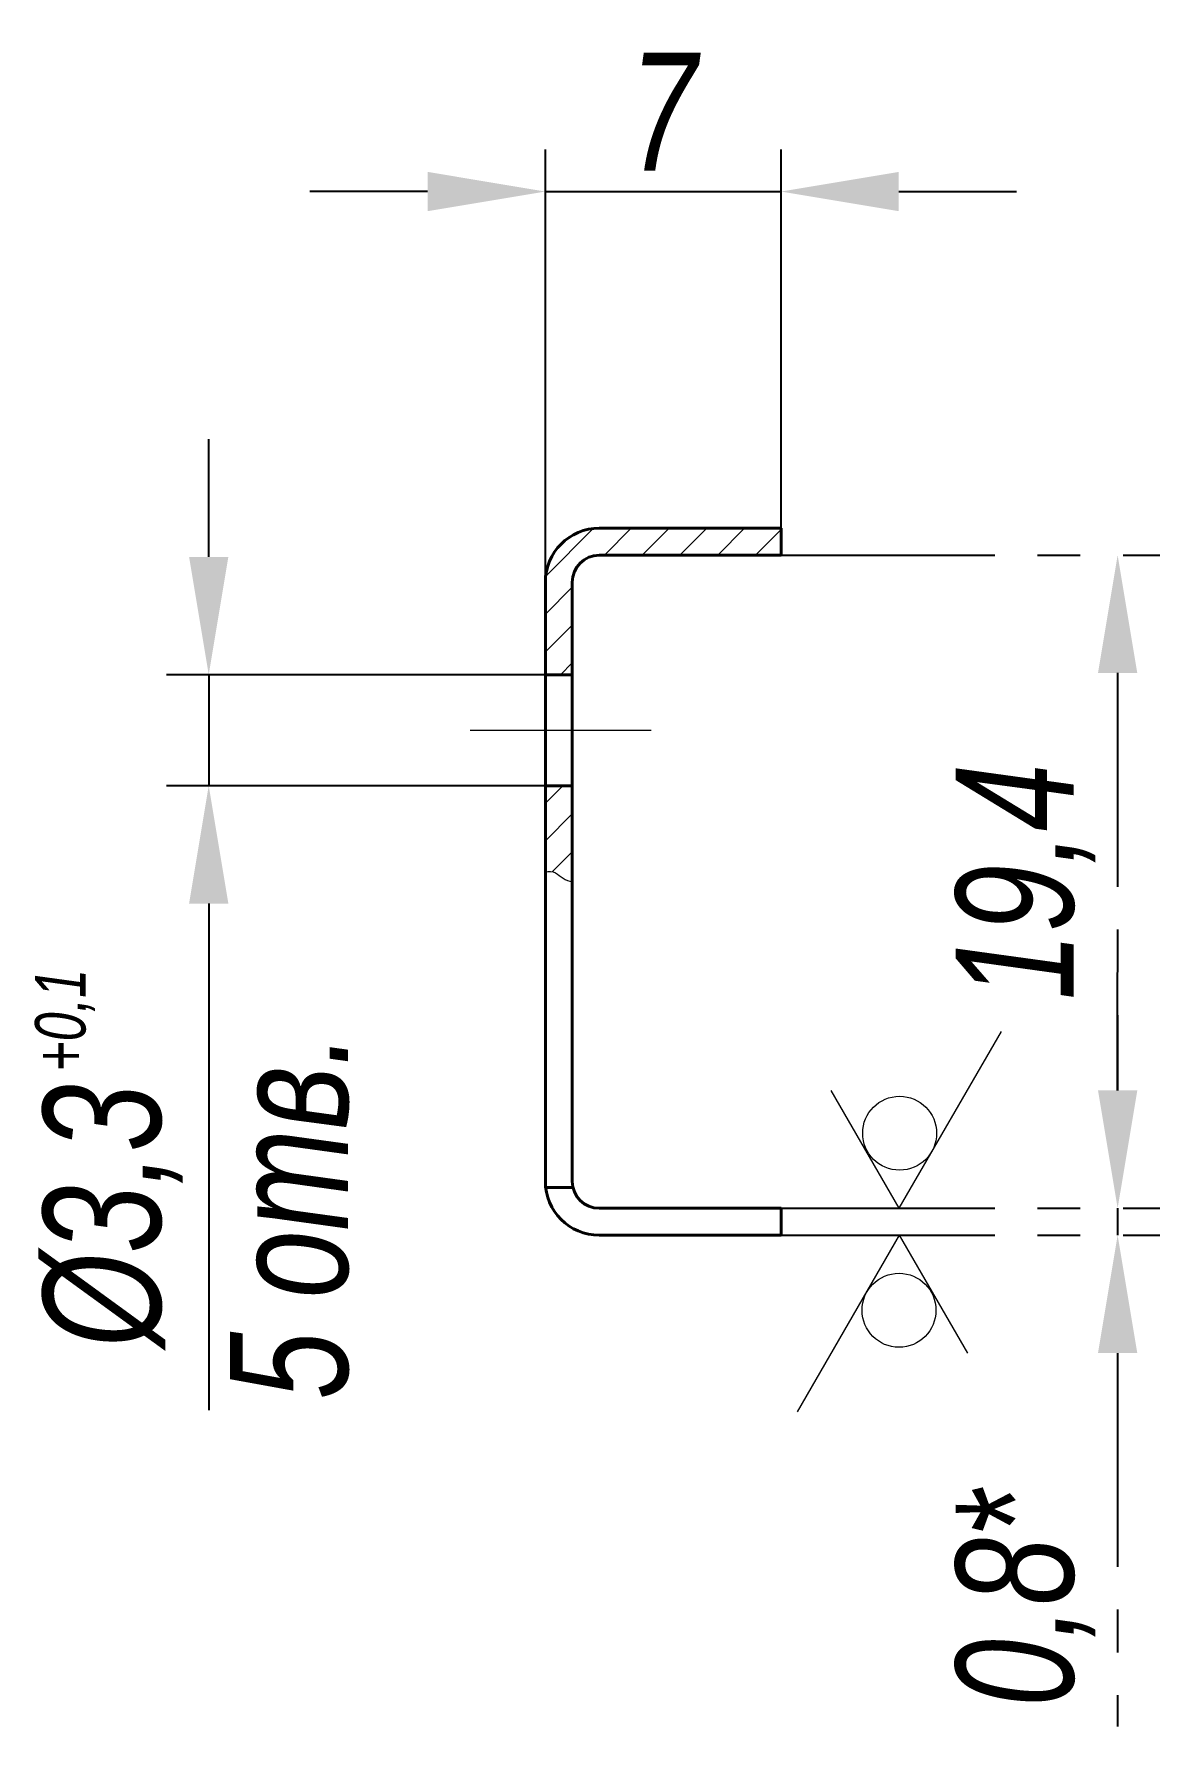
# Model space of a CAD drawing. Header units: millimetres. Extents: x 12064 to 35004, y -6103 to -2658.
# Drawn here: x 30882.3 to 30915.8, y -2988.1 to -2937.2 of the extents above; entities that cross this region are included whole.
import ezdxf

# ---------------------------------------------------------------- set-up
doc = ezdxf.new("R2010")
doc.units = ezdxf.units.MM
doc.linetypes.add('LT_03', pattern=[20.32, 12.7, -2.54, 2.54, -2.54])
for name, color, linetype, lineweight in [('Layer_02', 1, 'Continuous', 13), ('Layer_04', 7, 'Continuous', 40), ('Layer_09', 1, 'Continuous', 15), ('Layer_10', 6, 'Continuous', 15), ('Layer_11', 1, 'LT_03', 15)]:
    doc.layers.add(name, color=color, linetype=linetype, lineweight=lineweight)
doc.styles.add('Style_01', font='ARIALNI.TTF', dxfattribs={"width": 0.9, "height": 3.5})
doc.dimstyles.new('DimStyle_01', dxfattribs={"dimtxt": 3.5, "dimasz": 3.5, "dimexe": 1.25, "dimexo": 0, "dimtad": 1, "dimdec": 1, "dimtxsty": 'Style_01', "dimcen": 2.5, "dimazin": 3, "dimtfac": 1, "dimtdec": 1, "dimtmove": 0, "dimatfit": 3})

# ---------------------------------------------------------------- blocks, each defined once
blk = doc.blocks.new('*D2592')
at = {"layer": 'Defpoints', "color": 0, "ltscale": 0.5}
for p in [(30904.5, -2941.856), (30904.5, -2952.656), (30897.502, -2953.39)]:
    blk.add_point(p, dxfattribs=at)
at = {"layer": 'Layer_09', "color": 0, "lineweight": -2, "ltscale": 0.5}
for p, q in [((30897.502, -2953.39), (30897.502, -2940.606)), ((30904.5, -2952.656), (30904.5, -2940.606)), ((30894.002, -2941.856), (30890.502, -2941.856)), ((30897.502, -2941.856), (30904.5, -2941.856)), ((30908, -2941.856), (30911.5, -2941.856))]:
    blk.add_line(p, q, dxfattribs=at)
at = {"layer": 'Layer_09', "color": 0, "ltscale": 0.5}
for points in [[(30894.002, -2941.272), (30894.002, -2942.439), (30897.502, -2941.856)], [(30908, -2941.272), (30908, -2942.439), (30904.5, -2941.856)]]:
    blk.add_solid(points, dxfattribs=at)
at = {"layer": 'Layer_09', "color": 0, "ltscale": 0.5, "insert": (30901.001, -2939.481), "char_height": 3.5, "attachment_point": 5, "style": 'Style_01'}
blk.add_mtext('7', dxfattribs=at)
blk = doc.blocks.new('*D2598')
at = {"layer": 'Defpoints', "color": 0, "ltscale": 0.5}
for p in [(30904.5, -2952.656), (30904.5, -2972.056), (30914.5, -2972.056)]:
    blk.add_point(p, dxfattribs=at)
at = {"layer": 'Layer_11', "color": 0, "lineweight": -2, "ltscale": 0.5}
for p, q in [((30904.5, -2952.656), (30915.75, -2952.656)), ((30914.5, -2956.156), (30914.5, -2968.556)), ((30904.5, -2972.056), (30915.75, -2972.056))]:
    blk.add_line(p, q, dxfattribs=at)
at = {"layer": 'Layer_11', "color": 0, "ltscale": 0.5}
for points in [[(30913.917, -2956.156), (30915.084, -2956.156), (30914.5, -2952.656)], [(30913.917, -2968.556), (30915.084, -2968.556), (30914.5, -2972.056)]]:
    blk.add_solid(points, dxfattribs=at)
at = {"layer": 'Layer_11', "color": 0, "ltscale": 0.5, "insert": (30911.765, -2962.356), "char_height": 3.5, "attachment_point": 5, "rotation": 90, "style": 'Style_01'}
blk.add_mtext('19,4', dxfattribs=at)
blk = doc.blocks.new('*D2599')
at = {"layer": 'Defpoints', "color": 0, "ltscale": 0.5}
for p in [(30904.5, -2972.056), (30904.5, -2972.856), (30914.5, -2972.856)]:
    blk.add_point(p, dxfattribs=at)
at = {"layer": 'Layer_11', "color": 0, "lineweight": -2, "ltscale": 0.5}
for p, q in [((30914.5, -2968.556), (30914.5, -2965.056)), ((30904.5, -2972.056), (30915.75, -2972.056)), ((30914.5, -2972.056), (30914.5, -2972.856)), ((30904.5, -2972.856), (30915.75, -2972.856)), ((30914.5, -2976.356), (30914.5, -2987.444))]:
    blk.add_line(p, q, dxfattribs=at)
at = {"layer": 'Layer_11', "color": 0, "ltscale": 0.5}
for points in [[(30913.917, -2968.556), (30915.084, -2968.556), (30914.5, -2972.056)], [(30913.917, -2976.356), (30915.084, -2976.356), (30914.5, -2972.856)]]:
    blk.add_solid(points, dxfattribs=at)
at = {"layer": 'Layer_11', "color": 0, "ltscale": 0.5, "insert": (30911.765, -2983.65), "char_height": 3.5, "attachment_point": 5, "rotation": 90, "style": 'Style_01'}
blk.add_mtext('0,8*', dxfattribs=at)
blk = doc.blocks.new('*D2589')
at = {"layer": 'Defpoints', "color": 0, "ltscale": 0.5}
for p in [(30897.5, -2956.206), (30887.5, -2959.506), (30897.5, -2959.506)]:
    blk.add_point(p, dxfattribs=at)
at = {"layer": 'Layer_09', "color": 0, "lineweight": -2, "ltscale": 0.5}
for p, q in [((30887.5, -2952.706), (30887.5, -2949.206)), ((30897.5, -2956.206), (30886.25, -2956.206)), ((30887.5, -2956.206), (30887.5, -2959.506)), ((30897.5, -2959.506), (30886.25, -2959.506)), ((30887.5, -2963.006), (30887.5, -2978.057))]:
    blk.add_line(p, q, dxfattribs=at)
at = {"layer": 'Layer_09', "color": 0, "ltscale": 0.5}
for points in [[(30886.917, -2952.706), (30888.084, -2952.706), (30887.5, -2956.206)], [(30886.917, -2963.006), (30888.084, -2963.006), (30887.5, -2959.506)]]:
    blk.add_solid(points, dxfattribs=at)
at = {"layer": 'Layer_09', "color": 0, "ltscale": 0.5, "char_height": 3.5, "attachment_point": 5, "rotation": 90, "style": 'Style_01'}
for s, insert in [('5 отв.', (30889.908, -2972.281)), ('%%C3,3', (30884.653, -2972.281))]:
    blk.add_mtext(s, dxfattribs=dict(at, insert=insert))

msp = doc.modelspace()

# ---------------------------------------------------------------- hatches: boundary and pattern name
at = {"layer": 'Layer_10', "ltscale": 0.5}
h = msp.add_hatch(dxfattribs=at)
h.set_pattern_fill('ANSI31', color=256, scale=0.25)
h.set_pattern_definition([(45, (6.6296, 0.18405), (-0.561266008, 0.561266008), [])])
edge = h.paths.add_edge_path()
edge.add_line((30898.3, -2959.506), (30897.5, -2959.506))
edge.add_line((30897.5, -2959.506), (30897.5, -2962.06))
edge.add_spline(control_points=[(30897.5, -2962.06), (30897.606, -2962.038), (30897.787, -2962.051), (30898.033, -2962.277), (30898.205, -2962.34), (30898.3, -2962.355)], knot_values=[0.730597, 0.730597, 0.730597, 0.730597, 1.07382, 1.345575, 1.657671, 1.657671, 1.657671, 1.657671], degree=3, periodic=0)
edge.add_line((30898.3, -2962.355), (30898.3, -2959.506))
h.paths.add_polyline_path([(30897.5, -2956.206), (30898.3, -2956.206), (30898.3, -2953.456, -0.414214), (30899.1, -2952.656), (30904.5, -2952.656), (30904.5, -2951.856), (30899.1, -2951.856, 0.414214), (30897.5, -2953.456)])

# ---------------------------------------------------------------- linework, layer by layer
at = {"layer": 'Layer_04'}
for p, q in [((30904.5, -2951.856), (30899.1, -2951.856)), ((30904.5, -2952.656), (30904.5, -2951.856)), ((30904.5, -2952.656), (30899.1, -2952.656)), ((30897.5, -2953.456), (30897.5, -2971.256)), ((30898.3, -2953.456), (30898.3, -2971.256)), ((30897.5, -2956.206), (30898.3, -2956.206)), ((30897.5, -2959.506), (30898.3, -2959.506)), ((30899.1, -2972.056), (30904.5, -2972.056)), ((30904.5, -2972.056), (30904.5, -2972.856)), ((30899.1, -2972.856), (30904.5, -2972.856))]:
    msp.add_line(p, q, dxfattribs=at)
at = {"layer": 'Layer_04', "ltscale": 0.5}
msp.add_line((30897.511, -2971.44), (30898.322, -2971.44), dxfattribs=at)
at = {"layer": 'Layer_04'}
for centre, radius, start, end in [((30899.1, -2953.456), 1.6, 90, 180), ((30899.1, -2953.456), 0.8, 90, 180), ((30899.1, -2971.256), 1.6, 180, 270), ((30899.1, -2971.256), 0.8, 180, 270)]:
    msp.add_arc(centre, radius, start, end, dxfattribs=at)
at = {"layer": 'Layer_10', "color": 1, "lineweight": 13, "ltscale": 0.303109}
for p, q in [((30908.015, -2972.056), (30911.046, -2966.806)), ((30908.015, -2972.856), (30904.984, -2978.106))]:
    msp.add_line(p, q, dxfattribs=at)
at = {"layer": 'Layer_10', "color": 1, "lineweight": 13, "ltscale": 0.141451}
for p, q in [((30908.015, -2972.056), (30905.994, -2968.556)), ((30908.015, -2972.856), (30910.036, -2976.356))]:
    msp.add_line(p, q, dxfattribs=at)
at = {"layer": 'Layer_10', "color": 1, "lineweight": 13}
for centre in [(30908.024, -2969.826), (30908.006, -2975.085)]:
    msp.add_circle(centre, 1.098, dxfattribs=at)
at = {"layer": 'Layer_10', "ltscale": 0.5}
msp.add_open_spline([(30897.5, -2962.06), (30897.606, -2962.038), (30897.787, -2962.051), (30898.033, -2962.277), (30898.205, -2962.34), (30898.3, -2962.355)], degree=3, knots=[0.7305967, 0.7305967, 0.7305967, 0.7305967, 1.0738196, 1.3455754, 1.6576705, 1.6576705, 1.6576705, 1.6576705], dxfattribs=at)
at = {"layer": 'Layer_11', "ltscale": 0.5}
msp.add_line((30895.265, -2957.856), (30900.642, -2957.856), dxfattribs=at)

# ---------------------------------------------------------------- texts
at = {"layer": 'Layer_02', "style": 'Style_01', "width": 0.9}
msp.add_text('+0,1', height=1.5, rotation=90, dxfattribs=at).set_placement((30883.84, -2967.998))

# ---------------------------------------------------------------- dimensions: what is measured, and where the dimension line sits
at = {"layer": 'Layer_09', "ltscale": 0.5}
dim = msp.add_linear_dim(base=(30904.5, -2941.856), p1=(30897.502, -2953.39), p2=(30904.5, -2952.656), dimstyle='DimStyle_01', dxfattribs=at)
dim.commit()
dim.dimension.update_dxf_attribs({"geometry": '*D2592', "text_midpoint": (30901.001, -2939.481)})
dim = msp.add_linear_dim(base=(30887.5, -2959.506), p1=(30897.5, -2956.206), p2=(30897.5, -2959.506), angle=90, text='%%C<>\\X5 отв.', dimstyle='DimStyle_01', dxfattribs=at)
dim.commit()
dim.dimension.update_dxf_attribs({"geometry": '*D2589', "text_midpoint": (30887.5, -2972.281)})
at = {"layer": 'Layer_11', "ltscale": 0.5}
dim = msp.add_linear_dim(base=(30914.5, -2972.056), p1=(30904.5, -2952.656), p2=(30904.5, -2972.056), angle=90, dimstyle='DimStyle_01', dxfattribs=at)
dim.commit()
dim.dimension.update_dxf_attribs({"geometry": '*D2598', "text_midpoint": (30911.765, -2962.356)})
dim = msp.add_linear_dim(base=(30914.5, -2972.856), p1=(30904.5, -2972.056), p2=(30904.5, -2972.856), angle=90, text='<>*', dimstyle='DimStyle_01', dxfattribs=at)
dim.commit()
dim.dimension.update_dxf_attribs({"geometry": '*D2599', "text_midpoint": (30911.765, -2983.65)})

doc.saveas('drawing.dxf')
